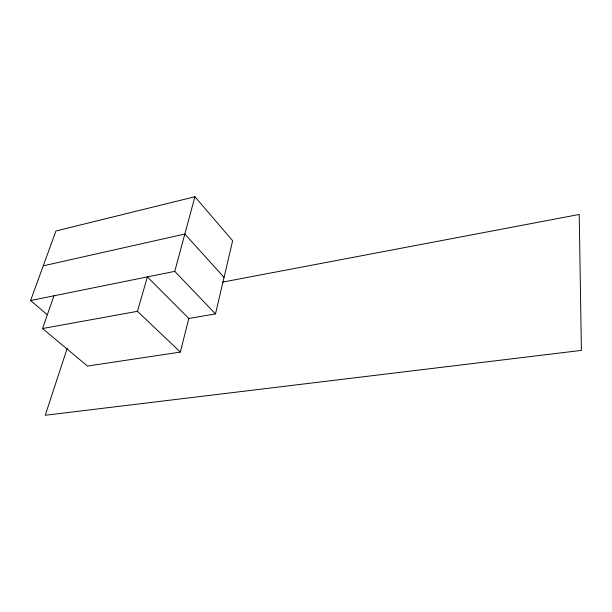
<?xml version="1.0" encoding="UTF-8"?>
<svg xmlns="http://www.w3.org/2000/svg" width="612" height="612" viewBox="0 0 612 612"><rect width="100%" height="100%" fill="white"/><g stroke="black" fill="none" stroke-linecap="round" stroke-linejoin="round"><path stroke-width="0.92" d="M188.228 318.569L215.493 313.91L232.637 240.745L194.914 196.735L55.937 230.984L30.6 300.523L47.139 314.66M180.349 352.084L188.81 318.47L147.377 276.899L137.455 311.317L180.349 352.084L87.485 366.068L42.549 328.522L53.978 295.795M215.493 313.91L174.757 271.361L194.914 196.735M67.251 348.159L45.234 415.265L581.4 350.393L579.22 214.46L222.669 282.101M43.238 265.83L184.839 234.036L224.053 277.366M30.6 300.523L174.757 271.361M42.549 328.522L137.455 311.317"/></g></svg>
